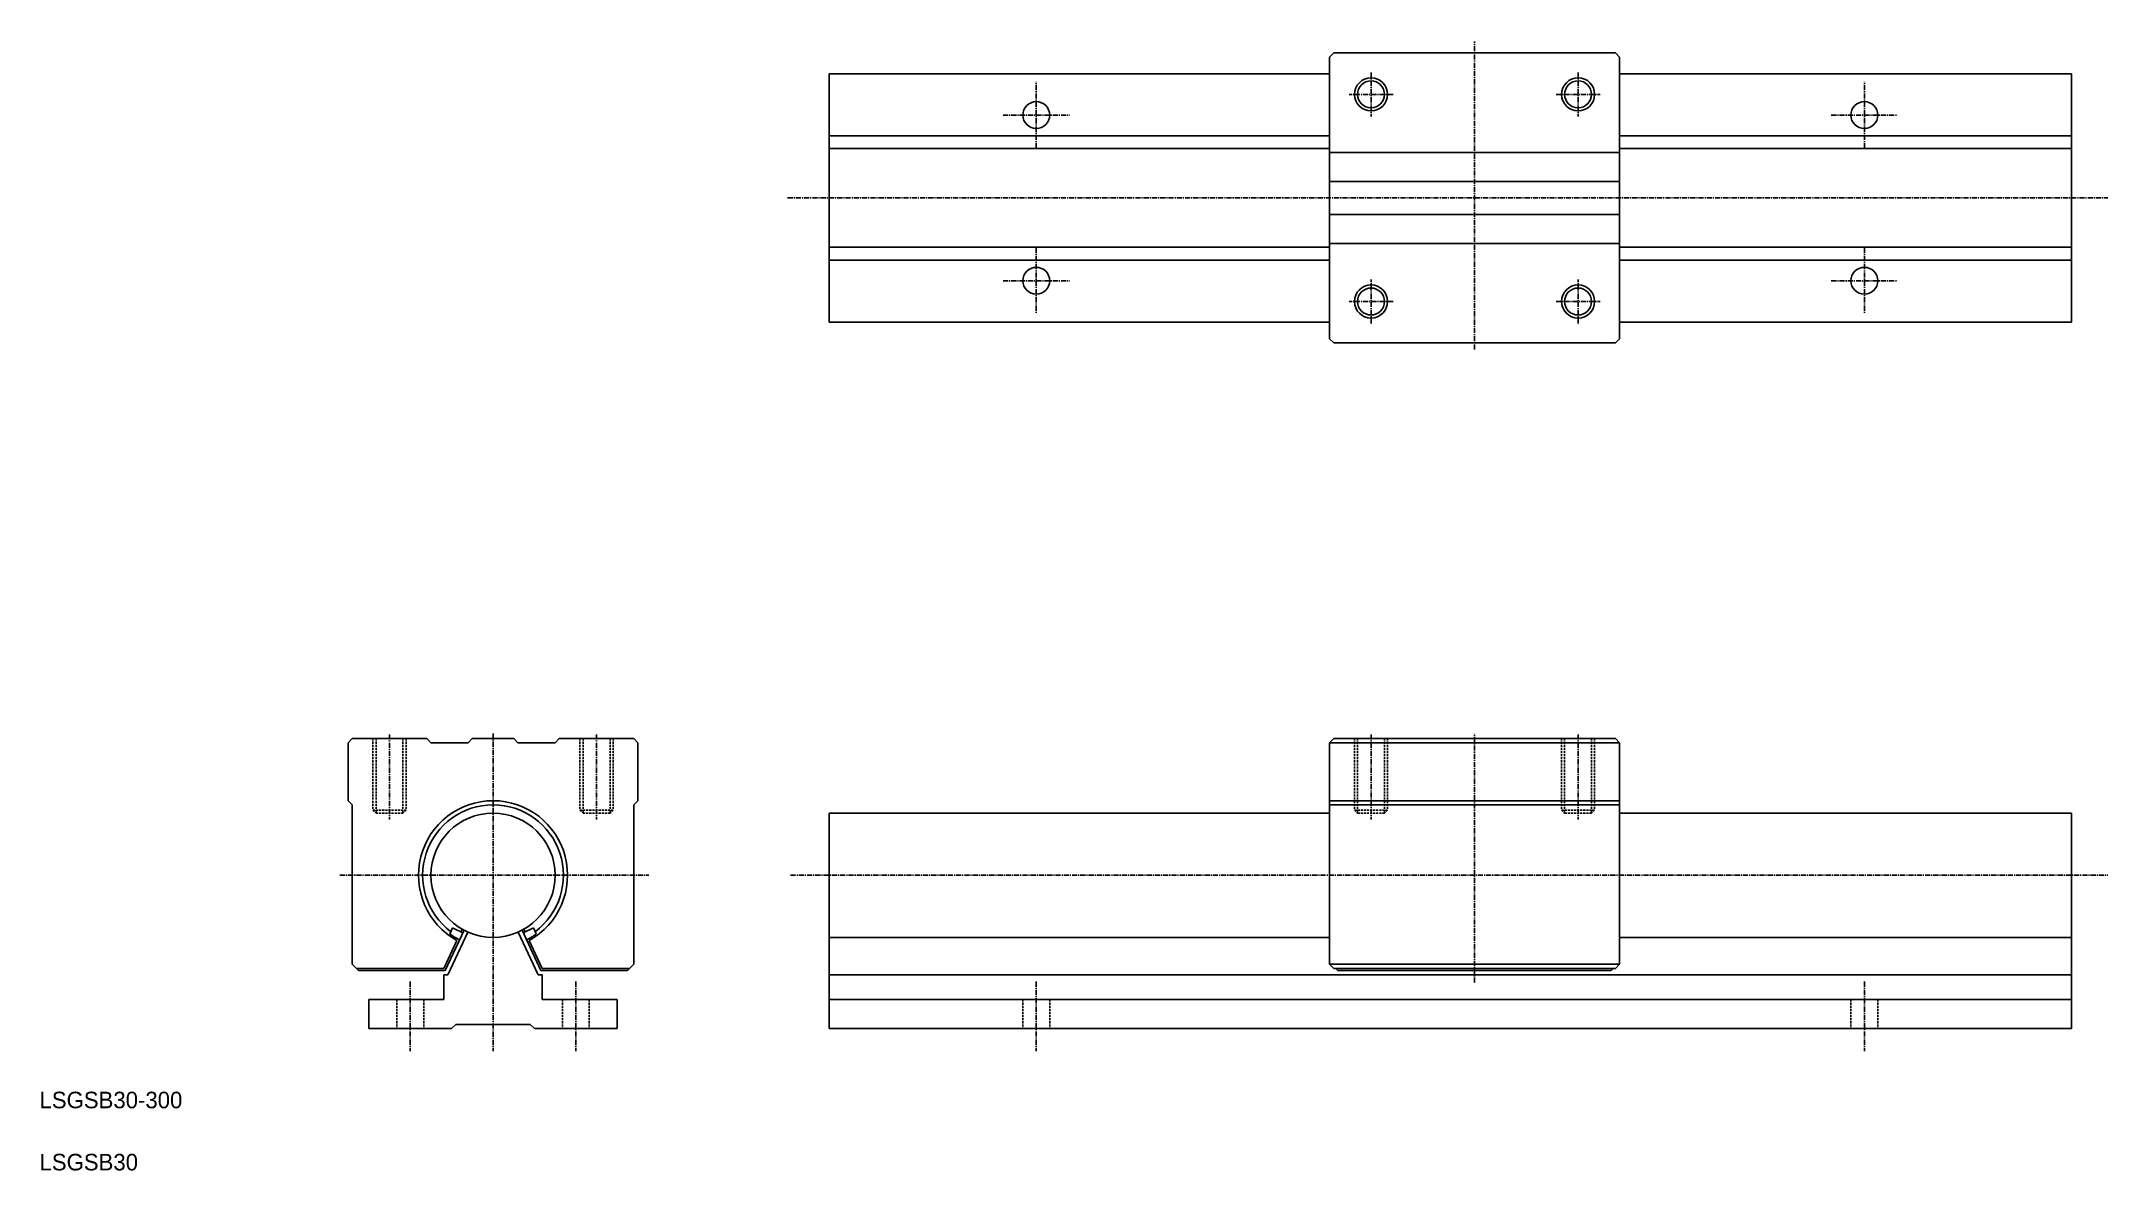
# Model space of a CAD drawing. Extents: x 10 to 509, y 10 to 283.
import ezdxf

# ---------------------------------------------------------------- set-up
doc = ezdxf.new("R2010")
doc.units = 0
doc.linetypes.add('CENTER', pattern=[2, 1.25, -0.25, 0.25, -0.25])
doc.linetypes.add('DASHED', pattern=[0.75, 0.5, -0.25])
doc.layers.get('0').update_dxf_attribs({"linetype": 'CONTINUOUS'})
doc.layers.add('CENTER', color=1, linetype='CENTER')

msp = doc.modelspace()

# ---------------------------------------------------------------- linework, layer by layer
at = {"color": 7, "linetype": 'CONTINUOUS'}
for p, q in [((322.58, 279.75), (321.58, 278.75)), ((322.58, 279.75), (390.58, 279.75)), ((390.58, 279.75), (391.58, 278.75)), ((200.72, 214.75), (200.72, 274.75)), ((200.72, 274.75), (321.58, 274.75)), ((321.58, 210.75), (321.58, 278.75)), ((391.58, 210.75), (391.58, 278.75)), ((391.58, 274.75), (500.72, 274.75)), ((500.72, 214.75), (500.72, 274.75)), ((200.72, 259.75), (321.58, 259.75)), ((391.58, 259.75), (500.72, 259.75)), ((200.72, 256.66), (321.58, 256.66)), ((321.58, 255.75), (391.58, 255.75)), ((391.58, 256.66), (500.72, 256.66)), ((321.58, 248.75), (391.58, 248.75)), ((321.58, 240.75), (391.58, 240.75)), ((200.72, 232.85), (321.58, 232.85)), ((200.72, 229.75), (321.58, 229.75)), ((321.58, 233.75), (391.58, 233.75)), ((391.58, 232.85), (500.72, 232.85)), ((391.58, 229.75), (500.72, 229.75)), ((200.72, 214.75), (321.58, 214.75)), ((391.58, 214.75), (500.72, 214.75)), ((321.58, 210.75), (322.58, 209.75)), ((322.58, 209.75), (390.58, 209.75)), ((390.58, 209.75), (391.58, 210.75)), ((84.53, 113.25), (85.53, 114.25)), ((84.53, 113.25), (84.53, 99.25)), ((103.53, 114.25), (85.53, 114.25)), ((104.53, 113.25), (103.53, 114.25)), ((113.53, 113.25), (104.53, 113.25)), ((113.53, 113.25), (114.53, 114.25)), ((124.53, 114.25), (114.53, 114.25)), ((125.53, 113.25), (124.53, 114.25)), ((134.53, 113.25), (125.53, 113.25)), ((134.53, 113.25), (135.53, 114.25)), ((153.53, 114.25), (135.53, 114.25)), ((154.53, 113.25), (153.53, 114.25)), ((154.53, 113.25), (154.53, 99.25)), ((321.58, 113.25), (322.58, 114.25)), ((321.58, 113.25), (391.58, 113.25)), ((321.58, 113.25), (321.58, 59.75)), ((322.58, 114.25), (390.58, 114.25)), ((391.58, 113.25), (390.58, 114.25)), ((391.58, 113.25), (391.58, 59.75)), ((85.53, 98.25), (84.53, 99.25)), ((85.53, 98.25), (85.53, 59.75)), ((153.53, 98.25), (154.53, 99.25)), ((153.53, 98.25), (153.53, 59.75)), ((200.72, 96.25), (321.58, 96.25)), ((200.72, 96.25), (200.72, 44.25)), ((321.58, 99.25), (391.58, 99.25)), ((321.58, 98.25), (391.58, 98.25)), ((391.58, 96.25), (500.72, 96.25)), ((500.72, 96.25), (500.72, 44.25)), ((110.82, 65.49), (107.67, 58.75)), ((112.53, 67.98), (107.99, 58.25)), ((113.43, 67.54), (108.63, 57.25)), ((109.78, 68.53), (109.12, 67.1)), ((112.25, 67.38), (109.78, 68.53)), ((112.09, 68.22), (111.8, 67.59)), ((125.63, 67.54), (130.43, 57.25)), ((126.53, 67.98), (131.07, 58.25)), ((126.81, 67.38), (129.28, 68.53)), ((126.97, 68.22), (127.26, 67.59)), ((128.24, 65.49), (131.39, 58.75)), ((129.28, 68.53), (129.94, 67.1)), ((200.72, 66.25), (321.58, 66.25)), ((391.58, 66.25), (500.72, 66.25)), ((87.03, 58.25), (85.53, 59.75)), ((107.67, 58.75), (86.53, 58.75)), ((87.03, 58.25), (107.99, 58.25)), ((107.63, 57.25), (107.63, 51.25)), ((107.63, 57.25), (108.63, 57.25)), ((131.43, 57.25), (130.43, 57.25)), ((152.03, 58.25), (131.07, 58.25)), ((131.39, 58.75), (152.53, 58.75)), ((131.43, 57.25), (131.43, 51.25)), ((152.03, 58.25), (153.53, 59.75)), ((200.72, 57.25), (500.72, 57.25)), ((321.58, 59.75), (391.58, 59.75)), ((322.58, 58.75), (321.58, 59.75)), ((322.58, 58.75), (390.58, 58.75)), ((323.58, 58.25), (323.08, 58.75)), ((323.58, 58.25), (389.58, 58.25)), ((339.33, 58.25), (339.33, 58.25)), ((359.08, 58.25), (359.08, 58.25)), ((389.58, 58.25), (390.08, 58.75)), ((390.58, 58.75), (391.58, 59.75)), ((107.63, 51.25), (89.53, 51.25)), ((89.53, 51.25), (89.53, 44.25)), ((149.53, 51.25), (131.43, 51.25)), ((149.53, 51.25), (149.53, 44.25)), ((200.72, 51.25), (500.72, 51.25)), ((109.53, 44.25), (110.53, 45.25)), ((128.53, 45.25), (110.53, 45.25)), ((129.53, 44.25), (128.53, 45.25)), ((109.53, 44.25), (89.53, 44.25)), ((149.53, 44.25), (129.53, 44.25)), ((200.72, 44.25), (500.72, 44.25))]:
    msp.add_line(p, q, dxfattribs=at)
at = {"color": 3, "linetype": 'DASHED'}
for p, q in [((90.53, 114.25), (90.53, 97)), ((91.28, 114.25), (91.28, 96.25)), ((97.78, 114.25), (97.78, 96.25)), ((98.53, 114.25), (98.53, 97)), ((140.53, 114.25), (140.53, 97)), ((141.28, 114.25), (141.28, 96.25)), ((147.78, 114.25), (147.78, 96.25)), ((148.53, 114.25), (148.53, 97)), ((327.58, 114.25), (327.58, 97)), ((328.33, 114.25), (328.33, 96.25)), ((334.83, 114.25), (334.83, 96.25)), ((335.58, 114.25), (335.58, 97)), ((377.58, 114.25), (377.58, 97)), ((378.33, 114.25), (378.33, 96.25)), ((384.83, 114.25), (384.83, 96.25)), ((385.58, 114.25), (385.58, 97)), ((98.53, 97), (90.53, 97)), ((90.53, 97), (91.28, 96.25)), ((97.78, 96.25), (91.28, 96.25)), ((98.53, 97), (97.78, 96.25)), ((140.53, 97), (148.53, 97)), ((140.53, 97), (141.28, 96.25)), ((141.28, 96.25), (147.78, 96.25)), ((148.53, 97), (147.78, 96.25)), ((327.58, 97), (335.58, 97)), ((327.58, 97), (328.33, 96.25)), ((328.33, 96.25), (334.83, 96.25)), ((335.58, 97), (334.83, 96.25)), ((385.58, 97), (377.58, 97)), ((377.58, 97), (378.33, 96.25)), ((384.83, 96.25), (378.33, 96.25)), ((385.58, 97), (384.83, 96.25)), ((96.28, 51.25), (96.28, 44.25)), ((102.78, 51.25), (102.78, 44.25)), ((136.28, 51.25), (136.28, 44.25)), ((142.78, 51.25), (142.78, 44.25)), ((247.47, 51.25), (247.47, 44.25)), ((253.97, 51.25), (253.97, 44.25)), ((447.47, 51.25), (447.47, 44.25)), ((453.97, 51.25), (453.97, 44.25))]:
    msp.add_line(p, q, dxfattribs=at)
at = {"color": 3}
for centre in [(331.58, 269.75), (381.58, 269.75), (331.58, 219.75), (381.58, 219.75)]:
    msp.add_circle(centre, 4, dxfattribs=at)
at = {"color": 7, "linetype": 'CONTINUOUS'}
for centre, radius in [((331.58, 269.75), 3.25), ((381.58, 269.75), 3.25), ((250.72, 264.75), 3.25), ((450.72, 264.75), 3.25), ((250.72, 224.75), 3.25), ((450.72, 224.75), 3.25), ((331.58, 219.75), 3.25), ((381.58, 219.75), 3.25), ((119.53, 81.25), 15)]:
    msp.add_circle(centre, radius, dxfattribs=at)
for centre, radius, start, end in [((119.53, 81.25), 18, 298.9422, 241.0578), ((119.53, 81.25), 17, 306.7354, 233.2646), ((118.28, 79.08), 15.08, 232.5913, 243.0217), ((120.78, 79.08), 15.08, 296.9783, 307.4087)]:
    msp.add_arc(centre, radius, start, end, dxfattribs=at)
at = {"layer": 'CENTER', "color": 1, "linetype": 'CENTER'}
for p, q in [((356.58, 208.15), (356.58, 282.55)), ((331.58, 275.07), (331.58, 264.43)), ((381.58, 275.07), (381.58, 264.43)), ((250.72, 256.74), (250.72, 272.77)), ((336.9, 269.75), (326.26, 269.75)), ((376.26, 269.75), (386.9, 269.75)), ((450.72, 256.74), (450.72, 272.77)), ((242.7, 264.75), (258.73, 264.75)), ((442.7, 264.75), (458.73, 264.75)), ((190.65, 244.75), (509.48, 244.75)), ((250.72, 232.77), (250.72, 216.74)), ((450.72, 232.77), (450.72, 216.74)), ((242.7, 224.75), (258.73, 224.75)), ((331.58, 214.43), (331.58, 225.07)), ((381.58, 214.43), (381.58, 225.07)), ((442.7, 224.75), (458.73, 224.75)), ((336.9, 219.75), (326.26, 219.75)), ((376.26, 219.75), (386.9, 219.75)), ((94.53, 115.25), (94.53, 94.69)), ((119.53, 115.5), (119.53, 38.8)), ((144.53, 115.25), (144.53, 94.69)), ((331.58, 115.25), (331.58, 94.69)), ((356.58, 55.34), (356.58, 115.43)), ((381.58, 115.25), (381.58, 94.69)), ((82.53, 81.25), (157.13, 81.25)), ((191.36, 81.25), (509.48, 81.25)), ((99.53, 55.57), (99.53, 38.8)), ((139.53, 55.57), (139.53, 38.8)), ((250.72, 55.57), (250.72, 38.8)), ((450.72, 55.57), (450.72, 38.8))]:
    msp.add_line(p, q, dxfattribs=at)

# ---------------------------------------------------------------- texts
at = {"color": 7, "linetype": 'CONTINUOUS'}
for s, p in [('LSGSB30-300', (10, 25)), ('LSGSB30', (10, 10))]:
    msp.add_text(s, height=4, dxfattribs=at).set_placement(p)

doc.saveas('drawing.dxf')
